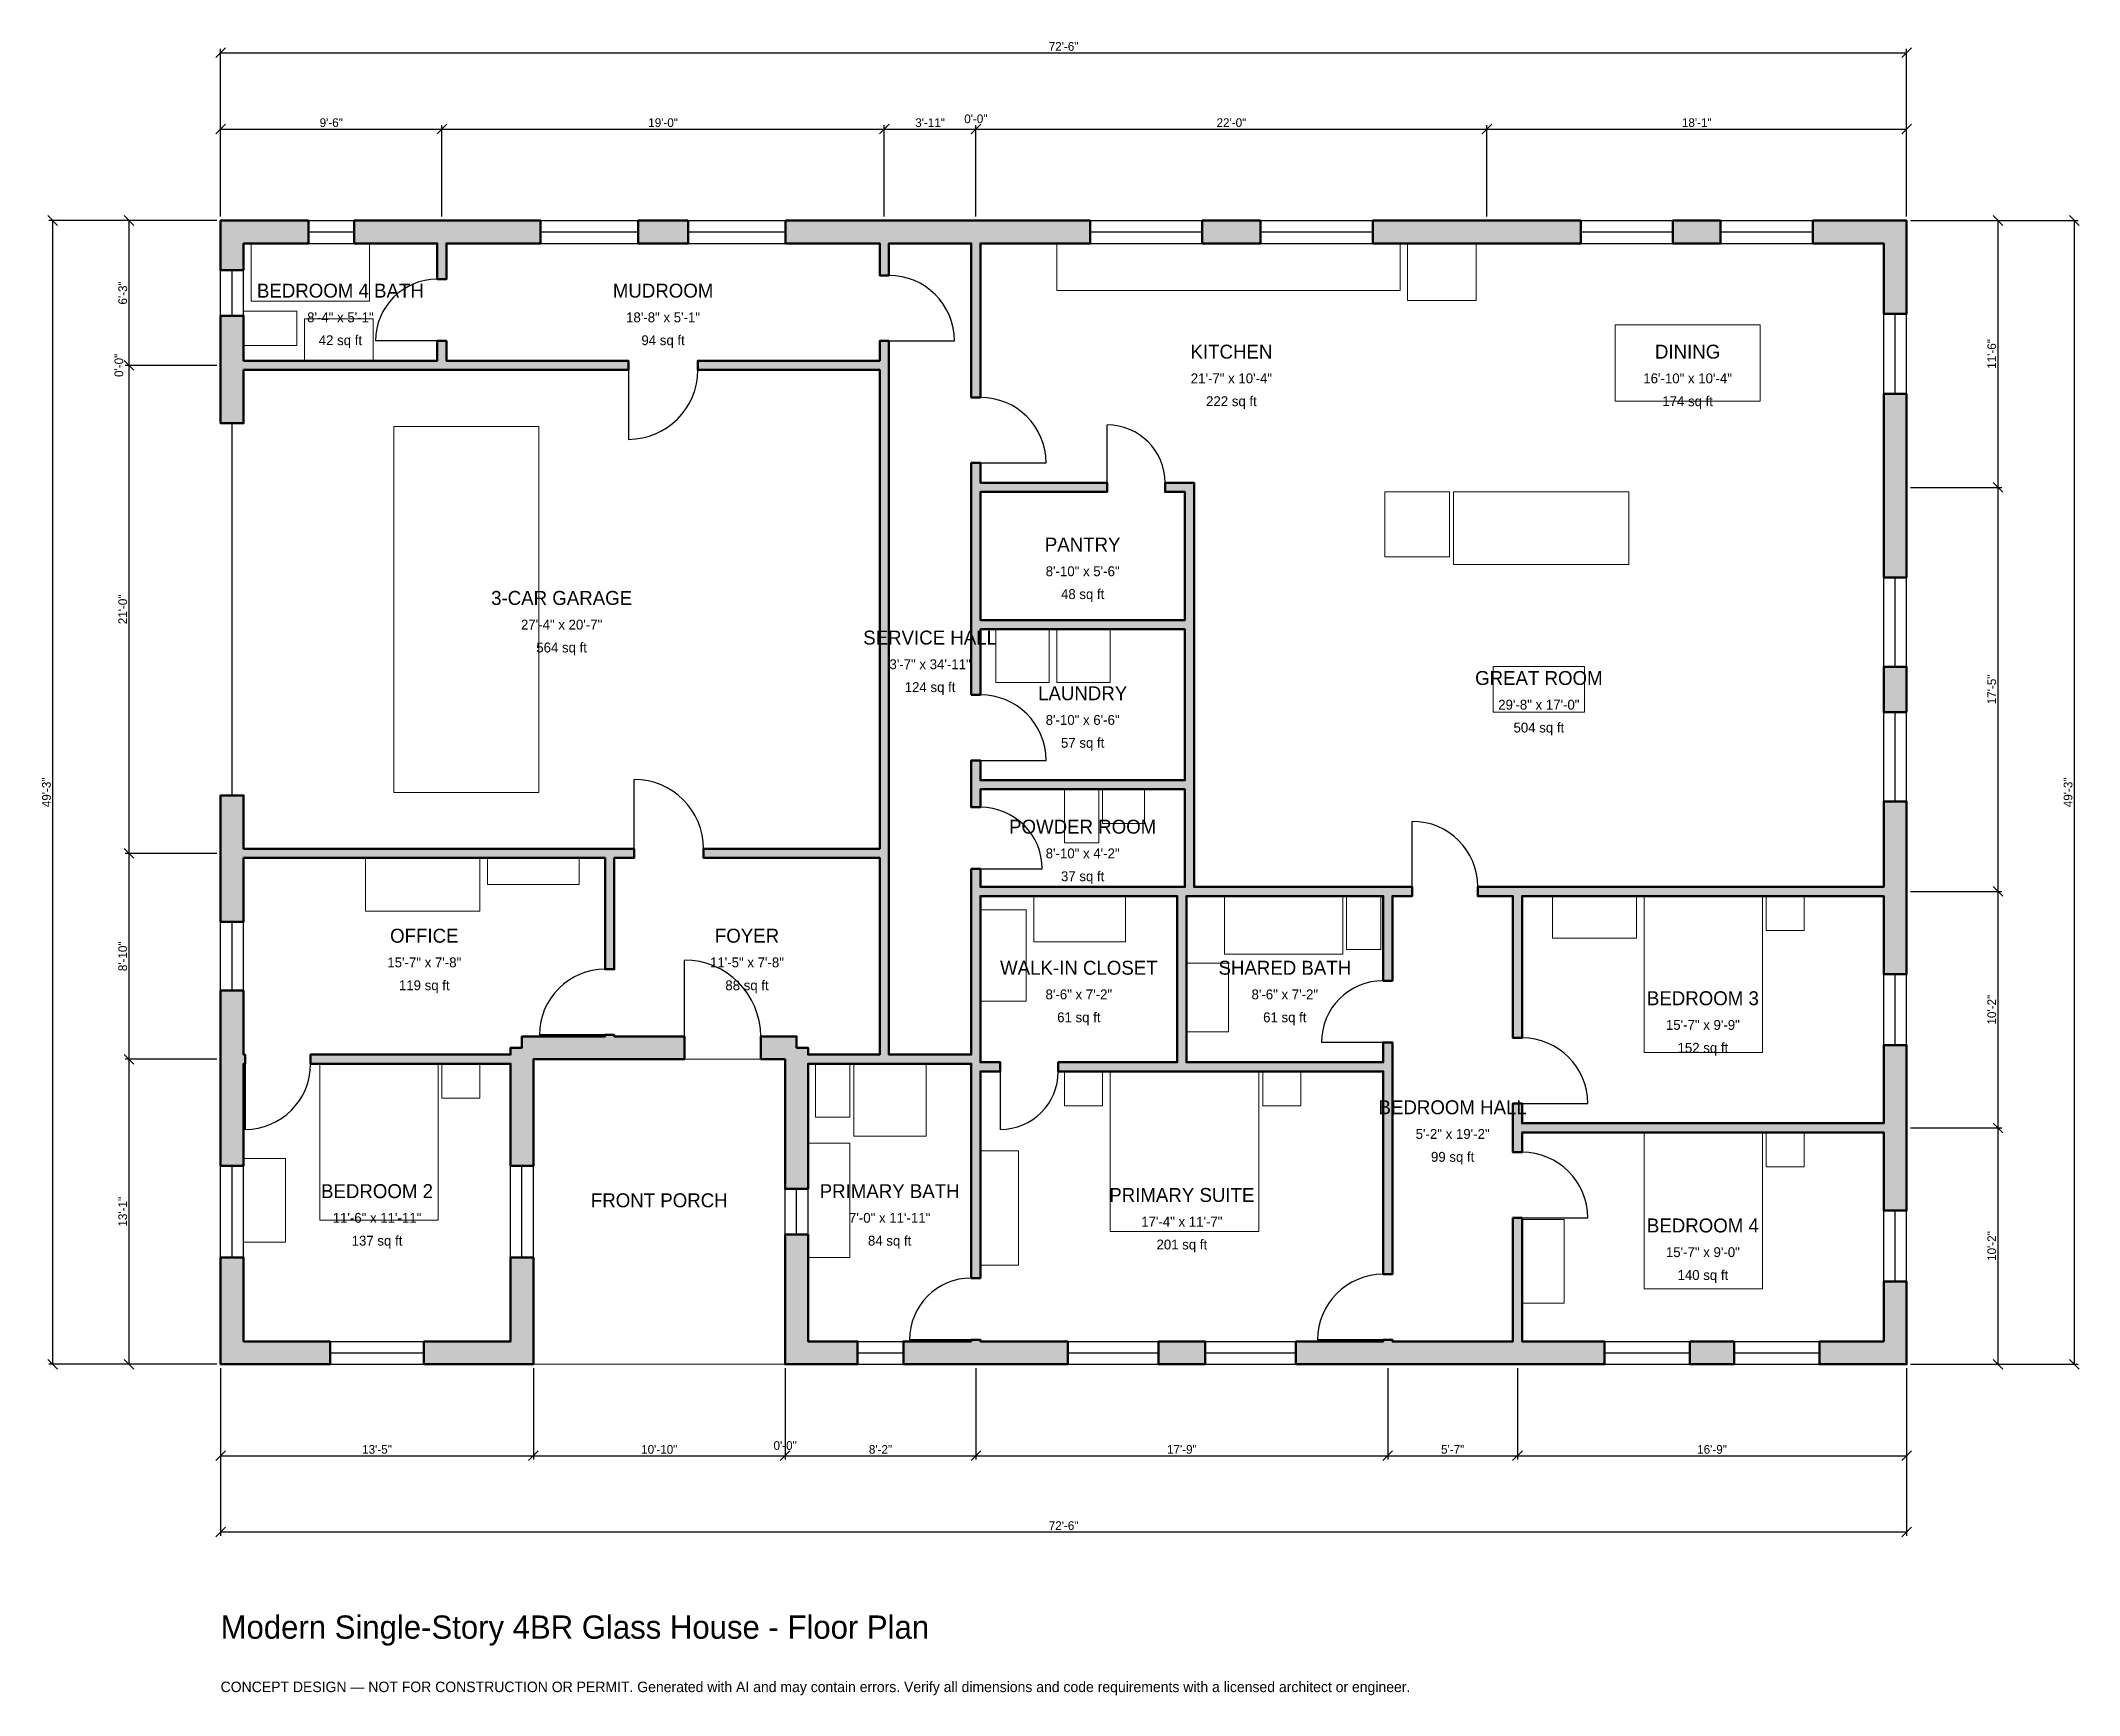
# Model space of a CAD drawing. Header units: inches. Extents: x -93 to 959, y -171 to 683.
import ezdxf
from ezdxf.enums import TextEntityAlignment as Align

# ---------------------------------------------------------------- set-up
doc = ezdxf.new("R2010")
doc.units = ezdxf.units.IN
doc.header["$MEASUREMENT"] = 0
doc.linetypes.add('DASHED', pattern=[0.6, 0.5, -0.1])
for name, color, linetype, lineweight in [('A-ANNO-DIMS', 1, 'Continuous', 13), ('A-ANNO-TEXT', 7, 'Continuous', 18), ('A-AREA-IDEN', 7, 'Continuous', 18), ('A-DOOR', 2, 'Continuous', 25), ('A-FLOR-FIXT', 9, 'Continuous', 13), ('A-FURN', 9, 'Continuous', 13), ('A-GLAZ', 4, 'Continuous', 25), ('A-SITE-PAVE', 8, 'Continuous', 13), ('A-WALL', 7, 'Continuous', 50), ('A-WALL-PATT', 8, 'Continuous', 13)]:
    doc.layers.add(name, color=color, linetype=linetype, lineweight=lineweight)
doc.dimstyles.new('PLAN', dxfattribs={"dimtxt": 4.5, "dimasz": 3, "dimexe": 2, "dimexo": 2, "dimgap": 1, "dimtad": 1, "dimdec": 0, "dimlunit": 4, "dimtsz": 2.5, "dimcen": 2.5, "dimclrd": 1, "dimclre": 1, "dimazin": 3, "dimtfac": 1, "dimtmove": 0, "dimatfit": 3})

msp = doc.modelspace()

# ---------------------------------------------------------------- hatches: boundary and pattern name
at = {"layer": 'A-WALL-PATT'}
h = msp.add_hatch(dxfattribs=at)
h.set_pattern_fill('ANSI31', color=8, scale=0.8)
h.paths.add_polyline_path([(278.7402, 157.4803), (278.7402, 169.2913), (297.2441, 169.2913), (297.2441, 163.3858), (303.1496, 163.3858), (303.1496, 159.8425), (340.1575, 159.8425), (340.1575, 261.4173), (249.2126, 261.4173), (249.2126, 266.1417), (340.1575, 266.1417), (340.1575, 513.3858), (340.1575, 513.3858), (246.2598, 513.3858), (246.2598, 518.1102), (340.1575, 518.1102), (340.1575, 528.3465), (344.8819, 528.3465), (344.8819, 518.1102), (344.8819, 513.3858), (344.8819, 513.3858), (344.8819, 266.1417), (344.8819, 261.4173), (344.8819, 159.8425), (387.4016, 159.8425), (387.4016, 241.7323), (387.4016, 246.4567), (387.4016, 255.7087), (392.126, 255.7087), (392.126, 246.4567), (493.7008, 246.4567), (493.7008, 246.4567), (497.6378, 246.4567), (497.6378, 296.8504), (392.126, 296.8504), (392.126, 287.5984), (387.4016, 287.5984), (387.4016, 296.8504), (387.4016, 301.5748), (387.4016, 311.811), (392.126, 311.811), (392.126, 301.5748), (497.6378, 301.5748), (497.6378, 379.5276), (392.126, 379.5276), (392.126, 345.6693), (387.4016, 345.6693), (387.4016, 379.5276), (387.4016, 384.252), (387.4016, 450.3937), (387.4016, 455.1181), (387.4016, 465.3543), (392.126, 465.3543), (392.126, 455.1181), (457.4803, 455.1181), (457.4803, 450.3937), (392.126, 450.3937), (392.126, 384.252), (497.6378, 384.252), (497.6378, 450.3937), (487.4016, 450.3937), (487.4016, 455.1181), (497.6378, 455.1181), (502.3622, 455.1181), (502.3622, 450.3937), (502.3622, 384.252), (502.3622, 379.5276), (502.3622, 301.5748), (502.3622, 296.8504), (502.3622, 246.4567), (600, 246.4567), (600, 246.4567), (614.9606, 246.4567), (614.9606, 241.7323), (604.7244, 241.7323), (604.7244, 241.7323), (604.7244, 198.0315), (600, 198.0315), (600, 241.7323), (502.3622, 241.7323), (498.4252, 241.7323), (498.4252, 155.9055), (600, 155.9055), (600, 166.1417), (604.7244, 166.1417), (604.7244, 155.9055), (604.7244, 151.1811), (604.7244, 46.4567), (600, 46.4567), (600, 151.1811), (498.4252, 151.1811), (493.7008, 151.1811), (493.7008, 151.1811), (432.2835, 151.1811), (432.2835, 155.9055), (493.7008, 155.9055), (493.7008, 155.9055), (493.7008, 241.7323), (493.7008, 241.7323), (392.126, 241.7323), (392.126, 159.8425), (392.126, 159.8425), (392.126, 155.9055), (402.3622, 155.9055), (402.3622, 151.1811), (392.126, 151.1811), (392.126, 44.4882), (387.4016, 44.4882), (387.4016, 151.1811), (387.4016, 155.1181), (387.4016, 155.1181), (344.8819, 155.1181), (340.1575, 155.1181), (303.1496, 155.1181), (303.1496, 90.5512), (291.3386, 90.5512), (291.3386, 155.1181), (291.3385, 155.1181), (291.3385, 157.4803), (288.9764, 157.4803), (288.9764, 157.4803), (278.7402, 157.4803)])
h.paths.add_polyline_path([(206.6929, 157.4803), (203.1496, 157.4803), (203.1496, 157.4803), (198.4252, 157.4803), (198.4252, 157.4803), (194.8819, 157.4803), (163.7795, 157.4803), (163.7795, 157.4803), (161.4174, 157.4803), (161.4174, 155.1181), (161.4173, 155.1181), (161.4173, 102.3622), (149.6063, 102.3622), (149.6063, 155.1181), (46.4567, 155.1181), (46.4567, 159.8425), (149.6063, 159.8425), (149.6063, 163.3858), (155.5118, 163.3858), (155.5118, 169.2913), (194.8819, 169.2913), (198.4252, 169.2913), (198.4252, 170.0787), (203.1496, 170.0787), (203.1496, 169.2913), (206.6929, 169.2913), (239.3701, 169.2913), (239.3701, 157.4803), (206.6929, 157.4803)])
h.paths.add_polyline_path([(161.4173, 11.811), (161.4174, 11.811), (161.4174, 0), (161.4173, 0), (161.4173, 0), (149.6063, 0), (149.6063, 0), (104.9213, 0), (104.9213, 11.811), (149.6063, 11.811), (149.6063, 55.1181), (161.4173, 55.1181), (161.4173, 11.811)])
h.paths.add_polyline_path([(11.811, 0), (11.811, 0), (0, 0), (0, 0), (0, 0), (0, 0), (0, 11.811), (0, 11.811), (0, 55.1181), (11.811, 55.1181), (11.811, 11.811), (56.4961, 11.811), (56.4961, 0), (11.811, 0)])
h.paths.add_polyline_path([(0, 151.5748), (0, 155.1181), (0, 155.1181), (0, 159.8425), (0, 159.8425), (0, 163.3858), (0, 192.9134), (11.811, 192.9134), (11.811, 163.3858), (11.811, 159.8425), (12.5984, 159.8425), (12.5984, 155.1181), (11.811, 155.1181), (11.811, 151.5748), (11.811, 102.3622), (0, 102.3622), (0, 151.5748)])
h.paths.add_polyline_path([(0, 257.874), (0, 261.4173), (0, 261.4173), (0, 266.1417), (0, 266.1417), (0, 269.685), (0, 293.7008), (11.811, 293.7008), (11.811, 269.685), (11.811, 266.1417), (198.4252, 266.1417), (203.1496, 266.1417), (213.3858, 266.1417), (213.3858, 261.4173), (203.1496, 261.4173), (203.1496, 203.937), (198.4252, 203.937), (198.4252, 261.4173), (11.811, 261.4173), (11.811, 257.874), (11.811, 228.3465), (0, 228.3465), (0, 257.874)])
h.paths.add_polyline_path([(0, 509.8425), (0, 513.3858), (0, 513.3858), (0, 518.1102), (0, 518.1102), (0, 521.6535), (0, 541.3386), (11.811, 541.3386), (11.811, 521.6535), (11.811, 518.1102), (111.811, 518.1102), (111.811, 528.3465), (116.5354, 528.3465), (116.5354, 518.1102), (210.4331, 518.1102), (210.4331, 513.3858), (116.5354, 513.3858), (116.5354, 513.3858), (111.811, 513.3858), (111.811, 513.3858), (11.811, 513.3858), (11.811, 509.8425), (11.811, 485.8268), (0, 485.8268), (0, 509.8425)])
h.paths.add_polyline_path([(0, 578.7402), (0, 578.7402), (0, 590.5512), (0, 590.5512), (0, 590.5512), (0, 590.5512), (11.811, 590.5512), (11.811, 590.5512), (45.2756, 590.5512), (45.2756, 578.7402), (11.811, 578.7402), (11.811, 564.9606), (0, 564.9606), (0, 578.7402)])
h.paths.add_polyline_path([(108.2677, 590.5512), (111.811, 590.5512), (111.811, 590.5512), (116.5354, 590.5512), (116.5354, 590.5512), (120.0787, 590.5512), (165.0919, 590.5512), (165.0919, 578.7402), (120.0787, 578.7402), (116.5354, 578.7402), (116.5354, 560.2362), (111.811, 560.2362), (111.811, 578.7402), (108.2677, 578.7402), (68.8976, 578.7402), (68.8976, 590.5512), (108.2677, 590.5512)])
h.paths.add_polyline_path([(241.2073, 590.5512), (241.2073, 578.7402), (215.4856, 578.7402), (215.4856, 590.5512), (241.2073, 590.5512)])
h.paths.add_polyline_path([(336.6142, 590.5512), (340.1575, 590.5512), (340.1575, 590.5512), (344.8819, 590.5512), (344.8819, 590.5512), (348.4252, 590.5512), (383.8583, 590.5512), (387.4016, 590.5512), (387.4016, 590.5512), (392.126, 590.5512), (392.126, 590.5512), (395.6693, 590.5512), (448.7533, 590.5512), (448.7533, 578.7402), (395.6693, 578.7402), (392.126, 578.7402), (392.126, 499.2126), (387.4016, 499.2126), (387.4016, 578.7402), (383.8583, 578.7402), (348.4252, 578.7402), (344.8819, 578.7402), (344.8819, 562.2047), (340.1575, 562.2047), (340.1575, 578.7402), (336.6142, 578.7402), (291.601, 578.7402), (291.601, 590.5512), (336.6142, 590.5512)])
h.paths.add_polyline_path([(536.6798, 590.5512), (536.6798, 578.7402), (506.6273, 578.7402), (506.6273, 590.5512), (536.6798, 590.5512)])
h.paths.add_polyline_path([(647.6378, 590.5512), (659.4488, 590.5512), (701.9029, 590.5512), (701.9029, 578.7402), (659.4488, 578.7402), (647.6378, 578.7402), (594.5538, 578.7402), (594.5538, 590.5512), (647.6378, 590.5512)])
h.paths.add_polyline_path([(774.0814, 590.5512), (774.0814, 578.7402), (749.5407, 578.7402), (749.5407, 590.5512), (774.0814, 590.5512)])
h.paths.add_polyline_path([(858.2677, 590.5512), (858.2677, 590.5512), (870.0787, 590.5512), (870.0787, 590.5512), (870.0788, 590.5512), (870.0788, 578.7402), (870.0787, 578.7402), (870.0787, 542.3228), (858.2677, 542.3228), (858.2677, 578.7402), (821.7192, 578.7402), (821.7192, 590.5512), (858.2677, 590.5512)])
h.paths.add_polyline_path([(870.0787, 458.6614), (870.0787, 446.8504), (870.0787, 406.2336), (858.2677, 406.2336), (858.2677, 446.8504), (858.2677, 458.6614), (858.2677, 500.9843), (870.0787, 500.9843), (870.0787, 458.6614)])
h.paths.add_polyline_path([(870.0787, 336.6798), (858.2677, 336.6798), (858.2677, 360.1706), (870.0787, 360.1706), (870.0787, 336.6798)])
h.paths.add_polyline_path([(870.0787, 250), (870.0787, 246.4567), (870.0788, 246.4567), (870.0788, 241.7323), (870.0787, 241.7323), (870.0787, 238.189), (870.0787, 201.378), (858.2677, 201.378), (858.2677, 238.189), (858.2677, 241.7323), (671.6535, 241.7323), (671.6535, 168.5039), (666.9291, 168.5039), (666.9291, 241.7323), (648.8189, 241.7323), (648.8189, 246.4567), (666.9291, 246.4567), (671.6535, 246.4567), (858.2677, 246.4567), (858.2677, 250), (858.2677, 290.6168), (870.0787, 290.6168), (870.0787, 250)])
h.paths.add_polyline_path([(870.0787, 127.9528), (870.0787, 124.4094), (870.0788, 124.4094), (870.0788, 119.685), (870.0787, 119.685), (870.0787, 116.1417), (870.0787, 79.3307), (858.2677, 79.3307), (858.2677, 116.1417), (858.2677, 119.685), (671.6535, 119.685), (671.6535, 109.4488), (666.9291, 109.4488), (666.9291, 119.685), (666.9291, 124.4094), (666.9291, 134.6457), (671.6535, 134.6457), (671.6535, 124.4094), (858.2677, 124.4094), (858.2677, 127.9528), (858.2677, 164.7638), (870.0787, 164.7638), (870.0787, 127.9528)])
h.paths.add_polyline_path([(870.0787, 11.811), (870.0788, 11.811), (870.0788, 0), (870.0787, 0), (870.0787, 0), (858.2677, 0), (858.2677, 0), (825.1968, 0), (825.1968, 11.811), (858.2677, 11.811), (858.2677, 42.7165), (870.0787, 42.7165), (870.0787, 11.811)])
h.paths.add_polyline_path([(758.2677, 0), (758.2677, 11.811), (781.1024, 11.811), (781.1024, 0), (758.2677, 0)])
h.paths.add_polyline_path([(675.1968, 0), (671.6535, 0), (671.6535, 0), (666.9291, 0), (666.9291, 0), (663.3858, 0), (608.2677, 0), (604.7244, 0), (604.7244, 0), (600, 0), (600, 0), (596.4567, 0), (554.9213, 0), (554.9213, 11.811), (596.4567, 11.811), (600, 11.811), (600, 12.5984), (604.7244, 12.5984), (604.7244, 11.811), (608.2677, 11.811), (663.3858, 11.811), (666.9291, 11.811), (666.9291, 75.5906), (671.6535, 75.5906), (671.6535, 11.811), (675.1968, 11.811), (714.1732, 11.811), (714.1732, 0), (675.1968, 0)])
h.paths.add_polyline_path([(484.0551, 0), (484.0551, 11.811), (508.0709, 11.811), (508.0709, 0), (484.0551, 0)])
h.paths.add_polyline_path([(395.6693, 0), (392.126, 0), (392.126, 0), (387.4016, 0), (387.4016, 0), (383.8583, 0), (352.3622, 0), (352.3622, 11.811), (383.8583, 11.811), (387.4016, 11.811), (387.4016, 12.5984), (392.126, 12.5984), (392.126, 11.811), (395.6693, 11.811), (437.2047, 11.811), (437.2047, 0), (395.6693, 0)])
h.paths.add_polyline_path([(303.1496, 0), (303.1496, 0), (291.3386, 0), (291.3386, 0), (291.3385, 0), (291.3385, 11.811), (291.3386, 11.811), (291.3386, 66.9291), (303.1496, 66.9291), (303.1496, 11.811), (328.7402, 11.811), (328.7402, 0), (303.1496, 0)])

# ---------------------------------------------------------------- linework, layer by layer
at = {"layer": 'A-DOOR'}
for p, q in [((111.811, 528.3465), (79.9213, 528.3465)), ((344.8819, 528.3465), (378.7402, 528.3465)), ((210.4331, 513.3858), (210.4331, 477.5591)), ((457.4803, 455.1181), (457.4803, 485.0394)), ((392.126, 465.3543), (425.9843, 465.3543)), ((392.126, 311.811), (425.9843, 311.811)), ((213.3858, 266.1417), (213.3858, 301.9685)), ((614.9606, 246.4567), (614.9606, 280.315)), ((392.126, 255.7087), (424.0157, 255.7087)), ((239.3701, 169.2913), (239.3701, 208.6614)), ((198.4252, 170.0787), (164.5669, 170.0787)), ((600, 166.1417), (568.1102, 166.1417)), ((12.5984, 155.1181), (12.5984, 121.2598)), ((402.3622, 151.1811), (402.3622, 121.2598)), ((671.6535, 134.6457), (705.5118, 134.6457)), ((671.6535, 75.5906), (705.5118, 75.5906)), ((387.4016, 12.5984), (355.5118, 12.5984)), ((600, 12.5984), (566.1417, 12.5984))]:
    msp.add_line(p, q, dxfattribs=at)
at = {"layer": 'A-DOOR', "linetype": 'DASHED'}
msp.add_line((5.9055, 293.7008), (5.9055, 485.8268), dxfattribs=at)
at = {"layer": 'A-DOOR'}
for centre, radius, start, end in [((111.811, 528.3465), 31.8898, 90, 180), ((344.8819, 528.3465), 33.8583, 0, 90), ((210.4331, 513.3858), 35.8268, 270, 360), ((392.126, 465.3543), 33.8583, 0, 90), ((457.4803, 455.1181), 29.9213, 0, 90), ((392.126, 311.811), 33.8583, 0, 90), ((213.3858, 266.1417), 35.8268, 0, 90), ((392.126, 255.7087), 31.8898, 0, 90), ((614.9606, 246.4567), 33.8583, 0, 90), ((198.4252, 170.0787), 33.8583, 90, 180), ((239.3701, 169.2913), 39.3701, 0, 90), ((600, 166.1417), 31.8898, 90, 180), ((671.6535, 134.6457), 33.8583, 0, 90), ((12.5984, 155.1181), 33.8583, 270, 360), ((402.3622, 151.1811), 29.9213, 270, 360), ((671.6535, 75.5906), 33.8583, 0, 90), ((387.4016, 12.5984), 31.8898, 90, 180), ((600, 12.5984), 33.8583, 90, 180)]:
    msp.add_arc(centre, radius, start, end, dxfattribs=at)
at = {"layer": 'A-FLOR-FIXT'}
for points in [[(15.748, 548.8189), (76.7717, 548.8189), (76.7717, 578.7402), (15.748, 578.7402)], [(431.4961, 554.3307), (608.6614, 554.3307), (608.6614, 578.7402), (431.4961, 578.7402)], [(11.811, 525.9843), (39.3701, 525.9843), (39.3701, 543.7008), (11.811, 543.7008)], [(43.3071, 518.1102), (78.7402, 518.1102), (78.7402, 539.7638), (43.3071, 539.7638)], [(435.4331, 269.2913), (453.1496, 269.2913), (453.1496, 296.8504), (435.4331, 296.8504)], [(455.1181, 279.1339), (476.7717, 279.1339), (476.7717, 296.8504), (455.1181, 296.8504)], [(518.1102, 211.811), (579.1339, 211.811), (579.1339, 241.7323), (518.1102, 241.7323)], [(581.1024, 214.1732), (598.8189, 214.1732), (598.8189, 241.7323), (581.1024, 241.7323)], [(498.4252, 171.6535), (520.0787, 171.6535), (520.0787, 207.0866), (498.4252, 207.0866)], [(307.0866, 127.5591), (324.8031, 127.5591), (324.8031, 155.1181), (307.0866, 155.1181)], [(326.7717, 117.7165), (364.1732, 117.7165), (364.1732, 155.1181), (326.7717, 155.1181)], [(303.1496, 55.1181), (324.8031, 55.1181), (324.8031, 114.1732), (303.1496, 114.1732)]]:
    msp.add_lwpolyline(points, close=True, dxfattribs=at)
at = {"layer": 'A-FURN'}
for points in [[(612.5984, 549.2126), (648.0315, 549.2126), (648.0315, 578.7402), (612.5984, 578.7402)], [(719.685, 497.2441), (794.4882, 497.2441), (794.4882, 536.6142), (719.685, 536.6142)], [(89.3701, 295.2756), (164.1732, 295.2756), (164.1732, 484.252), (89.3701, 484.252)], [(600.7874, 416.9291), (634.252, 416.9291), (634.252, 450.3937), (600.7874, 450.3937)], [(636.2205, 412.9921), (726.7717, 412.9921), (726.7717, 450.3937), (636.2205, 450.3937)], [(400, 351.9685), (427.5591, 351.9685), (427.5591, 379.5276), (400, 379.5276)], [(431.4961, 351.9685), (459.0551, 351.9685), (459.0551, 379.5276), (431.4961, 379.5276)], [(656.6929, 336.6142), (703.937, 336.6142), (703.937, 360.2362), (656.6929, 360.2362)], [(74.8031, 233.8583), (133.8583, 233.8583), (133.8583, 261.4173), (74.8031, 261.4173)], [(137.7953, 247.6378), (185.0394, 247.6378), (185.0394, 261.4173), (137.7953, 261.4173)], [(392.126, 187.4016), (415.748, 187.4016), (415.748, 234.6457), (392.126, 234.6457)], [(419.685, 218.1102), (466.9291, 218.1102), (466.9291, 241.7323), (419.685, 241.7323)], [(687.4016, 220.0787), (730.7087, 220.0787), (730.7087, 241.7323), (687.4016, 241.7323)], [(734.6457, 161.0236), (795.6693, 161.0236), (795.6693, 241.7323), (734.6457, 241.7323)], [(797.6378, 224.0157), (817.3228, 224.0157), (817.3228, 241.7323), (797.6378, 241.7323)], [(51.1811, 74.4094), (112.2047, 74.4094), (112.2047, 155.1181), (51.1811, 155.1181)], [(114.1732, 137.4016), (133.8583, 137.4016), (133.8583, 155.1181), (114.1732, 155.1181)], [(435.4331, 133.4646), (455.1181, 133.4646), (455.1181, 151.1811), (435.4331, 151.1811)], [(459.0551, 68.5039), (535.8268, 68.5039), (535.8268, 151.1811), (459.0551, 151.1811)], [(537.7953, 133.4646), (557.4803, 133.4646), (557.4803, 151.1811), (537.7953, 151.1811)], [(734.6457, 38.9764), (795.6693, 38.9764), (795.6693, 119.685), (734.6457, 119.685)], [(797.6378, 101.9685), (817.3228, 101.9685), (817.3228, 119.685), (797.6378, 119.685)], [(11.811, 62.9921), (33.4646, 62.9921), (33.4646, 106.2992), (11.811, 106.2992)], [(392.126, 51.1811), (411.811, 51.1811), (411.811, 110.2362), (392.126, 110.2362)], [(671.6535, 31.4961), (693.3071, 31.4961), (693.3071, 74.8031), (671.6535, 74.8031)]]:
    msp.add_lwpolyline(points, close=True, dxfattribs=at)
at = {"layer": 'A-GLAZ'}
for p, q in [((45.2756, 590.5512), (68.8976, 590.5512)), ((165.0919, 590.5512), (215.4856, 590.5512)), ((241.2073, 590.5512), (291.601, 590.5512)), ((448.7533, 590.5512), (506.6273, 590.5512)), ((536.6798, 590.5512), (594.5538, 590.5512)), ((701.9029, 590.5512), (749.5407, 590.5512)), ((774.0814, 590.5512), (821.7192, 590.5512)), ((45.2756, 584.6457), (68.8976, 584.6457)), ((45.2756, 578.7402), (68.8976, 578.7402)), ((165.0919, 584.6457), (215.4856, 584.6457)), ((165.0919, 578.7402), (215.4856, 578.7402)), ((241.2073, 584.6457), (291.601, 584.6457)), ((241.2073, 578.7402), (291.601, 578.7402)), ((448.7533, 584.6457), (506.6273, 584.6457)), ((448.7533, 578.7402), (506.6273, 578.7402)), ((536.6798, 584.6457), (594.5538, 584.6457)), ((536.6798, 578.7402), (594.5538, 578.7402)), ((701.9029, 584.6457), (749.5407, 584.6457)), ((701.9029, 578.7402), (749.5407, 578.7402)), ((774.0814, 584.6457), (821.7192, 584.6457)), ((774.0814, 578.7402), (821.7192, 578.7402)), ((0, 541.3386), (0, 564.9606)), ((5.9055, 541.3386), (5.9055, 564.9606)), ((11.811, 541.3386), (11.811, 564.9606)), ((858.2677, 500.9843), (858.2677, 542.3228)), ((864.1732, 500.9843), (864.1732, 542.3228)), ((870.0787, 500.9843), (870.0787, 542.3228)), ((858.2677, 360.1706), (858.2677, 406.2336)), ((864.1732, 360.1706), (864.1732, 406.2336)), ((870.0787, 360.1706), (870.0787, 406.2336)), ((858.2677, 290.6168), (858.2677, 336.6798)), ((864.1732, 290.6168), (864.1732, 336.6798)), ((870.0787, 290.6168), (870.0787, 336.6798)), ((0, 192.9134), (0, 228.3465)), ((5.9055, 192.9134), (5.9055, 228.3465)), ((11.811, 192.9134), (11.811, 228.3465)), ((858.2677, 164.7638), (858.2677, 201.378)), ((864.1732, 164.7638), (864.1732, 201.378)), ((870.0787, 164.7638), (870.0787, 201.378)), ((0, 55.1181), (0, 102.3622)), ((5.9055, 55.1181), (5.9055, 102.3622)), ((11.811, 55.1181), (11.811, 102.3622)), ((149.6063, 55.1181), (149.6063, 102.3622)), ((155.5118, 55.1181), (155.5118, 102.3622)), ((161.4173, 55.1181), (161.4173, 102.3622)), ((291.3386, 66.9291), (291.3386, 90.5512)), ((297.2441, 66.9291), (297.2441, 90.5512)), ((303.1496, 66.9291), (303.1496, 90.5512)), ((858.2677, 42.7165), (858.2677, 79.3307)), ((864.1732, 42.7165), (864.1732, 79.3307)), ((870.0787, 42.7165), (870.0787, 79.3307)), ((56.4961, 11.811), (104.9213, 11.811)), ((328.7402, 11.811), (352.3622, 11.811)), ((437.2047, 11.811), (484.0551, 11.811)), ((508.0709, 11.811), (554.9213, 11.811)), ((714.1732, 11.811), (758.2677, 11.811)), ((781.1024, 11.811), (825.1968, 11.811)), ((56.4961, 5.9055), (104.9213, 5.9055)), ((56.4961, 0), (104.9213, 0)), ((328.7402, 5.9055), (352.3622, 5.9055)), ((328.7402, 0), (352.3622, 0)), ((437.2047, 5.9055), (484.0551, 5.9055)), ((437.2047, 0), (484.0551, 0)), ((508.0709, 5.9055), (554.9213, 5.9055)), ((508.0709, 0), (554.9213, 0)), ((714.1732, 5.9055), (758.2677, 5.9055)), ((714.1732, 0), (758.2677, 0)), ((781.1024, 5.9055), (825.1968, 5.9055)), ((781.1024, 0), (825.1968, 0))]:
    msp.add_line(p, q, dxfattribs=at)
at = {"layer": 'A-SITE-PAVE', "linetype": 'DASHED'}
msp.add_lwpolyline([(161.4173, 0), (291.3386, 0), (291.3386, 157.4803), (161.4173, 157.4803)], close=True, dxfattribs=at)
at = {"layer": 'A-WALL'}
for points in [[(0, 578.7402), (0, 578.7402), (0, 590.5512), (0, 590.5512), (0, 590.5512), (0, 590.5512), (11.811, 590.5512), (11.811, 590.5512), (45.2756, 590.5512), (45.2756, 578.7402), (11.811, 578.7402), (11.811, 564.9606), (0, 564.9606), (0, 578.7402)], [(108.2677, 590.5512), (111.811, 590.5512), (111.811, 590.5512), (116.5354, 590.5512), (116.5354, 590.5512), (120.0787, 590.5512), (165.0919, 590.5512), (165.0919, 578.7402), (120.0787, 578.7402), (116.5354, 578.7402), (116.5354, 560.2362), (111.811, 560.2362), (111.811, 578.7402), (108.2677, 578.7402), (68.8976, 578.7402), (68.8976, 590.5512), (108.2677, 590.5512)], [(241.2073, 590.5512), (241.2073, 578.7402), (215.4856, 578.7402), (215.4856, 590.5512), (241.2073, 590.5512)], [(336.6142, 590.5512), (340.1575, 590.5512), (340.1575, 590.5512), (344.8819, 590.5512), (344.8819, 590.5512), (348.4252, 590.5512), (383.8583, 590.5512), (387.4016, 590.5512), (387.4016, 590.5512), (392.126, 590.5512), (392.126, 590.5512), (395.6693, 590.5512), (448.7533, 590.5512), (448.7533, 578.7402), (395.6693, 578.7402), (392.126, 578.7402), (392.126, 499.2126), (387.4016, 499.2126), (387.4016, 578.7402), (383.8583, 578.7402), (348.4252, 578.7402), (344.8819, 578.7402), (344.8819, 562.2047), (340.1575, 562.2047), (340.1575, 578.7402), (336.6142, 578.7402), (291.601, 578.7402), (291.601, 590.5512), (336.6142, 590.5512)], [(536.6798, 590.5512), (536.6798, 578.7402), (506.6273, 578.7402), (506.6273, 590.5512), (536.6798, 590.5512)], [(647.6378, 590.5512), (659.4488, 590.5512), (701.9029, 590.5512), (701.9029, 578.7402), (659.4488, 578.7402), (647.6378, 578.7402), (594.5538, 578.7402), (594.5538, 590.5512), (647.6378, 590.5512)], [(774.0814, 590.5512), (774.0814, 578.7402), (749.5407, 578.7402), (749.5407, 590.5512), (774.0814, 590.5512)], [(858.2677, 590.5512), (858.2677, 590.5512), (870.0787, 590.5512), (870.0787, 590.5512), (870.0788, 590.5512), (870.0788, 578.7402), (870.0787, 578.7402), (870.0787, 542.3228), (858.2677, 542.3228), (858.2677, 578.7402), (821.7192, 578.7402), (821.7192, 590.5512), (858.2677, 590.5512)], [(0, 509.8425), (0, 513.3858), (0, 513.3858), (0, 518.1102), (0, 518.1102), (0, 521.6535), (0, 541.3386), (11.811, 541.3386), (11.811, 521.6535), (11.811, 518.1102), (111.811, 518.1102), (111.811, 528.3465), (116.5354, 528.3465), (116.5354, 518.1102), (210.4331, 518.1102), (210.4331, 513.3858), (116.5354, 513.3858), (116.5354, 513.3858), (111.811, 513.3858), (111.811, 513.3858), (11.811, 513.3858), (11.811, 509.8425), (11.811, 485.8268), (0, 485.8268), (0, 509.8425)], [(278.7402, 157.4803), (278.7402, 169.2913), (297.2441, 169.2913), (297.2441, 163.3858), (303.1496, 163.3858), (303.1496, 159.8425), (340.1575, 159.8425), (340.1575, 261.4173), (249.2126, 261.4173), (249.2126, 266.1417), (340.1575, 266.1417), (340.1575, 513.3858), (340.1575, 513.3858), (246.2598, 513.3858), (246.2598, 518.1102), (340.1575, 518.1102), (340.1575, 528.3465), (344.8819, 528.3465), (344.8819, 518.1102), (344.8819, 513.3858), (344.8819, 513.3858), (344.8819, 266.1417), (344.8819, 261.4173), (344.8819, 159.8425), (387.4016, 159.8425), (387.4016, 241.7323), (387.4016, 246.4567), (387.4016, 255.7087), (392.126, 255.7087), (392.126, 246.4567), (493.7008, 246.4567), (493.7008, 246.4567), (497.6378, 246.4567), (497.6378, 296.8504), (392.126, 296.8504), (392.126, 287.5984), (387.4016, 287.5984), (387.4016, 296.8504), (387.4016, 301.5748), (387.4016, 311.811), (392.126, 311.811), (392.126, 301.5748), (497.6378, 301.5748), (497.6378, 379.5276), (392.126, 379.5276), (392.126, 345.6693), (387.4016, 345.6693), (387.4016, 379.5276), (387.4016, 384.252), (387.4016, 450.3937), (387.4016, 455.1181), (387.4016, 465.3543), (392.126, 465.3543), (392.126, 455.1181), (457.4803, 455.1181), (457.4803, 450.3937), (392.126, 450.3937), (392.126, 384.252), (497.6378, 384.252), (497.6378, 450.3937), (487.4016, 450.3937), (487.4016, 455.1181), (497.6378, 455.1181), (502.3622, 455.1181), (502.3622, 450.3937), (502.3622, 384.252), (502.3622, 379.5276), (502.3622, 301.5748), (502.3622, 296.8504), (502.3622, 246.4567), (600, 246.4567), (600, 246.4567), (614.9606, 246.4567), (614.9606, 241.7323), (604.7244, 241.7323), (604.7244, 241.7323), (604.7244, 198.0315), (600, 198.0315), (600, 241.7323), (502.3622, 241.7323), (498.4252, 241.7323), (498.4252, 155.9055), (600, 155.9055), (600, 166.1417), (604.7244, 166.1417), (604.7244, 155.9055), (604.7244, 151.1811), (604.7244, 46.4567), (600, 46.4567), (600, 151.1811), (498.4252, 151.1811), (493.7008, 151.1811), (493.7008, 151.1811), (432.2835, 151.1811), (432.2835, 155.9055), (493.7008, 155.9055), (493.7008, 155.9055), (493.7008, 241.7323), (493.7008, 241.7323), (392.126, 241.7323), (392.126, 159.8425), (392.126, 159.8425), (392.126, 155.9055), (402.3622, 155.9055), (402.3622, 151.1811), (392.126, 151.1811), (392.126, 44.4882), (387.4016, 44.4882), (387.4016, 151.1811), (387.4016, 155.1181), (387.4016, 155.1181), (344.8819, 155.1181), (340.1575, 155.1181), (303.1496, 155.1181), (303.1496, 90.5512), (291.3386, 90.5512), (291.3386, 155.1181), (291.3385, 155.1181), (291.3385, 157.4803), (288.9764, 157.4803), (288.9764, 157.4803), (278.7402, 157.4803)], [(870.0787, 458.6614), (870.0787, 446.8504), (870.0787, 406.2336), (858.2677, 406.2336), (858.2677, 446.8504), (858.2677, 458.6614), (858.2677, 500.9843), (870.0787, 500.9843), (870.0787, 458.6614)], [(870.0787, 336.6798), (858.2677, 336.6798), (858.2677, 360.1706), (870.0787, 360.1706), (870.0787, 336.6798)], [(0, 257.874), (0, 261.4173), (0, 261.4173), (0, 266.1417), (0, 266.1417), (0, 269.685), (0, 293.7008), (11.811, 293.7008), (11.811, 269.685), (11.811, 266.1417), (198.4252, 266.1417), (203.1496, 266.1417), (213.3858, 266.1417), (213.3858, 261.4173), (203.1496, 261.4173), (203.1496, 203.937), (198.4252, 203.937), (198.4252, 261.4173), (11.811, 261.4173), (11.811, 257.874), (11.811, 228.3465), (0, 228.3465), (0, 257.874)], [(870.0787, 250), (870.0787, 246.4567), (870.0788, 246.4567), (870.0788, 241.7323), (870.0787, 241.7323), (870.0787, 238.189), (870.0787, 201.378), (858.2677, 201.378), (858.2677, 238.189), (858.2677, 241.7323), (671.6535, 241.7323), (671.6535, 168.5039), (666.9291, 168.5039), (666.9291, 241.7323), (648.8189, 241.7323), (648.8189, 246.4567), (666.9291, 246.4567), (671.6535, 246.4567), (858.2677, 246.4567), (858.2677, 250), (858.2677, 290.6168), (870.0787, 290.6168), (870.0787, 250)], [(0, 151.5748), (0, 155.1181), (0, 155.1181), (0, 159.8425), (0, 159.8425), (0, 163.3858), (0, 192.9134), (11.811, 192.9134), (11.811, 163.3858), (11.811, 159.8425), (12.5984, 159.8425), (12.5984, 155.1181), (11.811, 155.1181), (11.811, 151.5748), (11.811, 102.3622), (0, 102.3622), (0, 151.5748)], [(206.6929, 157.4803), (203.1496, 157.4803), (203.1496, 157.4803), (198.4252, 157.4803), (198.4252, 157.4803), (194.8819, 157.4803), (163.7795, 157.4803), (163.7795, 157.4803), (161.4174, 157.4803), (161.4174, 155.1181), (161.4173, 155.1181), (161.4173, 102.3622), (149.6063, 102.3622), (149.6063, 155.1181), (46.4567, 155.1181), (46.4567, 159.8425), (149.6063, 159.8425), (149.6063, 163.3858), (155.5118, 163.3858), (155.5118, 169.2913), (194.8819, 169.2913), (198.4252, 169.2913), (198.4252, 170.0787), (203.1496, 170.0787), (203.1496, 169.2913), (206.6929, 169.2913), (239.3701, 169.2913), (239.3701, 157.4803), (206.6929, 157.4803)], [(870.0787, 127.9528), (870.0787, 124.4094), (870.0788, 124.4094), (870.0788, 119.685), (870.0787, 119.685), (870.0787, 116.1417), (870.0787, 79.3307), (858.2677, 79.3307), (858.2677, 116.1417), (858.2677, 119.685), (671.6535, 119.685), (671.6535, 109.4488), (666.9291, 109.4488), (666.9291, 119.685), (666.9291, 124.4094), (666.9291, 134.6457), (671.6535, 134.6457), (671.6535, 124.4094), (858.2677, 124.4094), (858.2677, 127.9528), (858.2677, 164.7638), (870.0787, 164.7638), (870.0787, 127.9528)], [(675.1968, 0), (671.6535, 0), (671.6535, 0), (666.9291, 0), (666.9291, 0), (663.3858, 0), (608.2677, 0), (604.7244, 0), (604.7244, 0), (600, 0), (600, 0), (596.4567, 0), (554.9213, 0), (554.9213, 11.811), (596.4567, 11.811), (600, 11.811), (600, 12.5984), (604.7244, 12.5984), (604.7244, 11.811), (608.2677, 11.811), (663.3858, 11.811), (666.9291, 11.811), (666.9291, 75.5906), (671.6535, 75.5906), (671.6535, 11.811), (675.1968, 11.811), (714.1732, 11.811), (714.1732, 0), (675.1968, 0)], [(303.1496, 0), (303.1496, 0), (291.3386, 0), (291.3386, 0), (291.3385, 0), (291.3385, 11.811), (291.3386, 11.811), (291.3386, 66.9291), (303.1496, 66.9291), (303.1496, 11.811), (328.7402, 11.811), (328.7402, 0), (303.1496, 0)], [(11.811, 0), (11.811, 0), (0, 0), (0, 0), (0, 0), (0, 0), (0, 11.811), (0, 11.811), (0, 55.1181), (11.811, 55.1181), (11.811, 11.811), (56.4961, 11.811), (56.4961, 0), (11.811, 0)], [(161.4173, 11.811), (161.4174, 11.811), (161.4174, 0), (161.4173, 0), (161.4173, 0), (149.6063, 0), (149.6063, 0), (104.9213, 0), (104.9213, 11.811), (149.6063, 11.811), (149.6063, 55.1181), (161.4173, 55.1181), (161.4173, 11.811)], [(870.0787, 11.811), (870.0788, 11.811), (870.0788, 0), (870.0787, 0), (870.0787, 0), (858.2677, 0), (858.2677, 0), (825.1968, 0), (825.1968, 11.811), (858.2677, 11.811), (858.2677, 42.7165), (870.0787, 42.7165), (870.0787, 11.811)], [(395.6693, 0), (392.126, 0), (392.126, 0), (387.4016, 0), (387.4016, 0), (383.8583, 0), (352.3622, 0), (352.3622, 11.811), (383.8583, 11.811), (387.4016, 11.811), (387.4016, 12.5984), (392.126, 12.5984), (392.126, 11.811), (395.6693, 11.811), (437.2047, 11.811), (437.2047, 0), (395.6693, 0)], [(484.0551, 0), (484.0551, 11.811), (508.0709, 11.811), (508.0709, 0), (484.0551, 0)], [(758.2677, 0), (758.2677, 11.811), (781.1024, 11.811), (781.1024, 0), (758.2677, 0)]]:
    msp.add_lwpolyline(points, close=True, dxfattribs=at)

# ---------------------------------------------------------------- texts
at = {"layer": 'A-ANNO-TEXT'}
for s, height, p in [('Modern Single-Story 4BR Glass House - Floor Plan', 12, (0, -141.7323)), ('CONCEPT DESIGN — NOT FOR CONSTRUCTION OR PERMIT. Generated with AI and may contain errors. Verify all dimensions and code requirements with a licensed architect or engineer.', 5.4, (0, -169.2913))]:
    msp.add_text(s, height=height, dxfattribs=at).set_placement(p)
at = {"layer": 'A-AREA-IDEN'}
for s, height, p in [('BEDROOM 4 BATH', 7.2, (61.811, 554.3307)), ('MUDROOM', 7.2, (228.3465, 554.3307)), ('8\'-4" x 5\'-1"', 5.1, (61.811, 540.5512)), ('18\'-8" x 5\'-1"', 5.1, (228.3465, 540.5512)), ('42 sq ft', 5.1, (61.811, 528.7402)), ('94 sq ft', 5.1, (228.3465, 528.7402)), ('KITCHEN', 7.2, (521.6535, 522.8346)), ('DINING', 7.2, (757.0866, 522.8346)), ('21\'-7" x 10\'-4"', 5.1, (521.6535, 509.0551)), ('16\'-10" x 10\'-4"', 5.1, (757.0866, 509.0551)), ('222 sq ft', 5.1, (521.6535, 497.2441)), ('174 sq ft', 5.1, (757.0866, 497.2441)), ('PANTRY', 7.2, (444.8819, 423.2283)), ('8\'-10" x 5\'-6"', 5.1, (444.8819, 409.4488)), ('48 sq ft', 5.1, (444.8819, 397.6378)), ('3-CAR GARAGE', 7.2, (175.9843, 395.6693)), ('27\'-4" x 20\'-7"', 5.1, (175.9843, 381.8898)), ('SERVICE HALL', 7.2, (366.1417, 375.1969)), ('564 sq ft', 5.1, (175.9843, 370.0787)), ('3\'-7" x 34\'-11"', 5.1, (366.1417, 361.4173)), ('GREAT ROOM', 7.2, (680.315, 354.3307)), ('124 sq ft', 5.1, (366.1417, 349.6063)), ('LAUNDRY', 7.2, (444.8819, 346.4567)), ('29\'-8" x 17\'-0"', 5.1, (680.315, 340.5512)), ('8\'-10" x 6\'-6"', 5.1, (444.8819, 332.6772)), ('504 sq ft', 5.1, (680.315, 328.7402)), ('57 sq ft', 5.1, (444.8819, 320.8661)), ('POWDER ROOM', 7.2, (444.8819, 277.5591)), ('8\'-10" x 4\'-2"', 5.1, (444.8819, 263.7795)), ('37 sq ft', 5.1, (444.8819, 251.9685)), ('OFFICE', 7.2, (105.1181, 221.2598)), ('FOYER', 7.2, (271.6535, 221.2598)), ('15\'-7" x 7\'-8"', 5.1, (105.1181, 207.4803)), ('11\'-5" x 7\'-8"', 5.1, (271.6535, 207.4803)), ('WALK-IN CLOSET', 7.2, (442.9134, 204.7244)), ('SHARED BATH', 7.2, (549.2126, 204.7244)), ('119 sq ft', 5.1, (105.1181, 195.6693)), ('88 sq ft', 5.1, (271.6535, 195.6693)), ('8\'-6" x 7\'-2"', 5.1, (442.9134, 190.9449)), ('8\'-6" x 7\'-2"', 5.1, (549.2126, 190.9449)), ('BEDROOM 3', 7.2, (764.9606, 188.9764)), ('61 sq ft', 5.1, (442.9134, 179.1339)), ('61 sq ft', 5.1, (549.2126, 179.1339)), ('15\'-7" x 9\'-9"', 5.1, (764.9606, 175.1969)), ('152 sq ft', 5.1, (764.9606, 163.3858)), ('BEDROOM HALL', 7.2, (635.8268, 132.6772)), ('5\'-2" x 19\'-2"', 5.1, (635.8268, 118.8976)), ('99 sq ft', 5.1, (635.8268, 107.0866)), ('BEDROOM 2', 7.2, (80.7087, 89.3701)), ('FRONT PORCH', 7.2, (226.378, 84.6457)), ('PRIMARY BATH', 7.2, (345.2756, 89.3701)), ('PRIMARY SUITE', 7.2, (496.063, 87.4016)), ('11\'-6" x 11\'-11"', 5.1, (80.7087, 75.5906)), ('7\'-0" x 11\'-11"', 5.1, (345.2756, 75.5906)), ('17\'-4" x 11\'-7"', 5.1, (496.063, 73.622)), ('BEDROOM 4', 7.2, (764.9606, 71.6535)), ('137 sq ft', 5.1, (80.7087, 63.7795)), ('84 sq ft', 5.1, (345.2756, 63.7795)), ('201 sq ft', 5.1, (496.063, 61.811)), ('15\'-7" x 9\'-0"', 5.1, (764.9606, 57.874)), ('140 sq ft', 5.1, (764.9606, 46.063))]:
    msp.add_text(s, height=height, dxfattribs=at).set_placement(p, align=Align.MIDDLE_CENTER)

# ---------------------------------------------------------------- dimensions: what is measured, and where the dimension line sits
at = {"layer": 'A-ANNO-DIMS'}
for base, p1, p2, text in [((0, 677.1654), (0, 590.5512), (870.0787, 590.5512), '72\'-6"'), ((0, 637.7953), (0, 590.5512), (114.1732, 590.5512), '9\'-6"'), ((114.1732, 637.7953), (114.1732, 590.5512), (342.5197, 590.5512), '19\'-0"'), ((342.5197, 637.7953), (342.5197, 590.5512), (389.7638, 590.5512), '3\'-11"'), ((389.7638, 637.7953), (389.7638, 590.5512), (389.7638, 590.5512), '0\'-0"'), ((389.7638, 637.7953), (389.7638, 590.5512), (653.5433, 590.5512), '22\'-0"'), ((653.5433, 637.7953), (653.5433, 590.5512), (870.0787, 590.5512), '18\'-1"'), ((0, -47.2441), (0, 0), (161.4173, 0), '13\'-5"'), ((0, -86.6142), (0, 0), (870.0787, 0), '72\'-6"'), ((161.4173, -47.2441), (161.4173, 0), (291.3386, 0), '10\'-10"'), ((291.3386, -47.2441), (291.3386, 0), (291.3386, 0), '0\'-0"'), ((291.3386, -47.2441), (291.3386, 0), (389.7638, 0), '8\'-2"'), ((389.7638, -47.2441), (389.7638, 0), (602.3622, 0), '17\'-9"'), ((602.3622, -47.2441), (602.3622, 0), (669.2913, 0), '5\'-7"'), ((669.2913, -47.2441), (669.2913, 0), (870.0787, 0), '16\'-9"')]:
    msp.add_linear_dim(base=base, p1=p1, p2=p2, text=text, dimstyle='PLAN', dxfattribs=at).render()
for base, p1, p2, text in [((-86.6142, 0), (0, 0), (0, 590.5512), '49\'-3"'), ((-47.2441, 515.748), (0, 515.748), (0, 590.5512), '6\'-3"'), ((917.3228, 452.7559), (870.0787, 452.7559), (870.0787, 590.5512), '11\'-6"'), ((956.6929, 0), (870.0787, 0), (870.0787, 590.5512), '49\'-3"'), ((-47.2441, 515.748), (0, 515.748), (0, 515.748), '0\'-0"'), ((-47.2441, 263.7795), (0, 263.7795), (0, 515.748), '21\'-0"'), ((917.3228, 244.0945), (870.0787, 244.0945), (870.0787, 452.7559), '17\'-5"'), ((-47.2441, 157.4803), (0, 157.4803), (0, 263.7795), '8\'-10"'), ((917.3228, 122.0472), (870.0787, 122.0472), (870.0787, 244.0945), '10\'-2"'), ((-47.2441, 0), (0, 0), (0, 157.4803), '13\'-1"'), ((917.3228, 0), (870.0787, 0), (870.0787, 122.0472), '10\'-2"')]:
    msp.add_linear_dim(base=base, p1=p1, p2=p2, angle=90, text=text, dimstyle='PLAN', dxfattribs=at).render()

doc.saveas('drawing.dxf')
